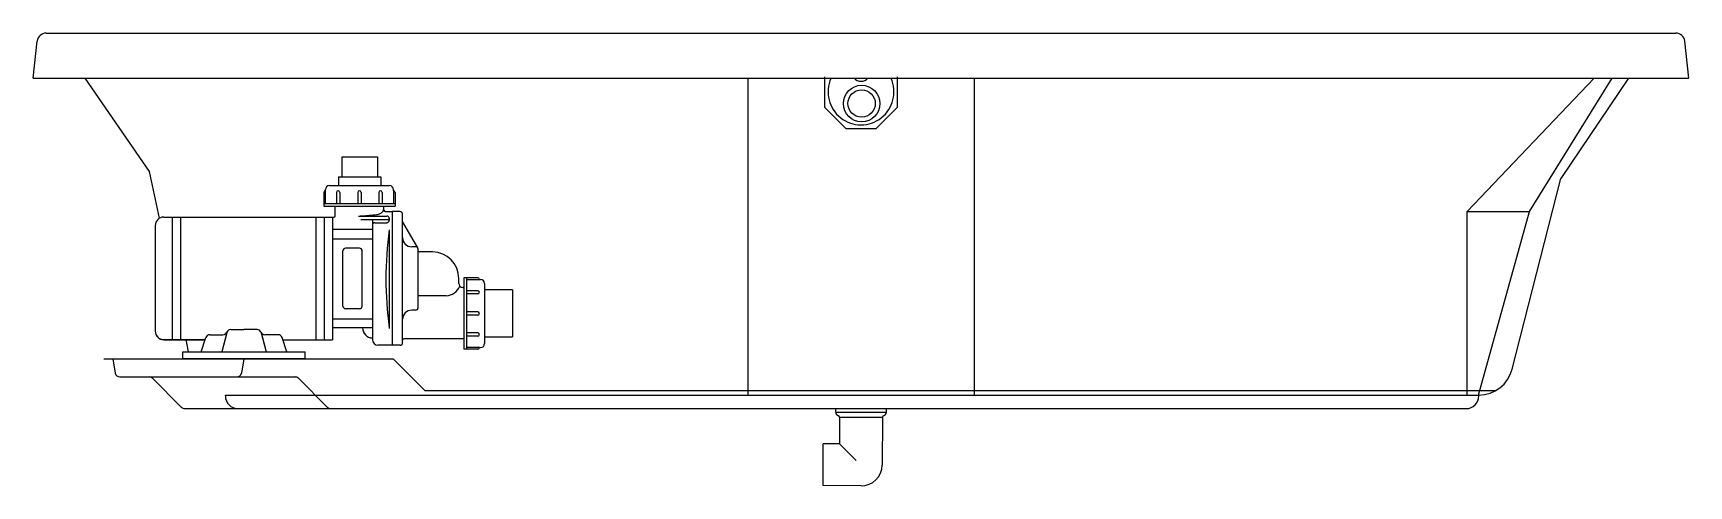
# Model space of a CAD drawing. Header units: millimetres. Extents: x -1258.97 to -1257.14, y 2203.67 to 2204.17.
import ezdxf

# ---------------------------------------------------------------- set-up
doc = ezdxf.new("R2010")
doc.units = ezdxf.units.MM
doc.header["$LTSCALE"] = 10
doc.layers.add('jacuzzi', color=1, linetype='Continuous')

msp = doc.modelspace()

# ---------------------------------------------------------------- linework, layer by layer
at = {"layer": 'jacuzzi'}
for p, q in [((-1258.969, 2204.1227), (-1258.9645, 2204.1638)), ((-1258.9545, 2204.1727), (-1257.1535, 2204.1727)), ((-1257.139, 2204.1227), (-1257.1435, 2204.1638)), ((-1258.969, 2204.1227), (-1257.139, 2204.1227)), ((-1258.9117, 2204.1227), (-1258.8408, 2204.0196)), ((-1258.179, 2204.1227), (-1258.179, 2203.7727)), ((-1257.929, 2204.1227), (-1257.929, 2203.7727)), ((-1257.3839, 2203.9755), (-1257.2438, 2204.1227)), ((-1257.315, 2203.9755), (-1257.2239, 2204.1227)), ((-1257.2057, 2204.1227), (-1257.2806, 2204.0119)), ((-1258.8408, 2204.0196), (-1258.8296, 2203.968)), ((-1257.3344, 2203.8013), (-1257.2806, 2204.0119)), ((-1257.3839, 2203.7727), (-1257.3839, 2203.9755)), ((-1257.3839, 2203.9755), (-1257.315, 2203.9755)), ((-1257.3714, 2203.7727), (-1257.315, 2203.9755)), ((-1258.8004, 2203.8339), (-1258.7975, 2203.8205)), ((-1258.891, 2203.8127), (-1258.571, 2203.8127)), ((-1258.881, 2203.8127), (-1258.8782, 2203.7968)), ((-1258.736, 2203.8127), (-1258.7388, 2203.7968)), ((-1258.571, 2203.8127), (-1258.536, 2203.7777)), ((-1258.8733, 2203.7927), (-1258.6793, 2203.7927)), ((-1258.8371, 2203.7912), (-1258.805, 2203.7591)), ((-1258.6758, 2203.7912), (-1258.6437, 2203.7591)), ((-1258.536, 2203.7777), (-1257.3523, 2203.7777)), ((-1258.7565, 2203.7727), (-1257.3712, 2203.7727)), ((-1258.7565, 2203.7717), (-1258.7565, 2203.7727)), ((-1257.3712, 2203.7717), (-1257.3712, 2203.7727)), ((-1258.8015, 2203.7577), (-1257.7152, 2203.7577)), ((-1258.7425, 2203.7577), (-1257.3852, 2203.7577)), ((-1258.082, 2203.7536), (-1258.082, 2203.7577)), ((-1258.082, 2203.7536), (-1258.026, 2203.7536)), ((-1258.0777, 2203.7483), (-1258.0776, 2203.7188)), ((-1258.0777, 2203.7483), (-1258.0303, 2203.7483)), ((-1258.0303, 2203.7483), (-1258.0306, 2203.6952)), ((-1258.026, 2203.7536), (-1258.026, 2203.7577)), ((-1258.0776, 2203.7188), (-1258.096, 2203.7187)), ((-1258.096, 2203.7167), (-1258.096, 2203.7187)), ((-1258.096, 2203.674), (-1258.096, 2203.7172)), ((-1258.0776, 2203.7188), (-1258.0592, 2203.7005)), ((-1258.096, 2203.6727), (-1258.096, 2203.6745)), ((-1258.054, 2203.6723), (-1258.096, 2203.6727))]:
    msp.add_line(p, q, dxfattribs=at)
at = {"layer": 'jacuzzi', "linetype": 'Continuous'}
for p, q in [((-1258.6278, 2204.0361), (-1258.5885, 2204.0361)), ((-1258.646, 2203.9985), (-1258.646, 2203.9997)), ((-1258.646, 2203.9984), (-1258.646, 2203.9997)), ((-1258.646, 2203.9843), (-1258.646, 2203.9984)), ((-1258.6415, 2204.0042), (-1258.5752, 2204.0042)), ((-1258.6315, 2204.0138), (-1258.5847, 2204.0138)), ((-1258.5707, 2203.9985), (-1258.5707, 2203.9997)), ((-1258.5707, 2203.9984), (-1258.5707, 2203.9997)), ((-1258.5707, 2203.9984), (-1258.5707, 2203.9843)), ((-1258.6478, 2203.9843), (-1258.5689, 2203.9843)), ((-1258.6478, 2203.9813), (-1258.5689, 2203.9813)), ((-1258.6353, 2203.9708), (-1258.6353, 2203.9813)), ((-1258.5813, 2203.9769), (-1258.5813, 2203.9813)), ((-1258.8247, 2203.9694), (-1258.6367, 2203.9694)), ((-1258.8154, 2203.9694), (-1258.8154, 2203.8339)), ((-1258.8154, 2203.9694), (-1258.8154, 2203.8338)), ((-1258.8061, 2203.9694), (-1258.8061, 2203.8339)), ((-1258.8061, 2203.9694), (-1258.8061, 2203.8338)), ((-1258.6567, 2203.9694), (-1258.6567, 2203.8338)), ((-1258.6474, 2203.9694), (-1258.6474, 2203.8338)), ((-1258.6381, 2203.9694), (-1258.6381, 2203.8471)), ((-1258.6381, 2203.9674), (-1258.6381, 2203.847)), ((-1258.6094, 2203.9705), (-1258.578, 2203.9705)), ((-1258.6068, 2203.9667), (-1258.5754, 2203.9667)), ((-1258.5914, 2203.9631), (-1258.578, 2203.9631)), ((-1258.5798, 2203.9754), (-1258.5718, 2203.9754)), ((-1258.5798, 2203.9754), (-1258.5718, 2203.9754)), ((-1258.5754, 2203.968), (-1258.5754, 2203.9658)), ((-1258.5754, 2203.9679), (-1258.5754, 2203.9658)), ((-1258.5718, 2203.8278), (-1258.5718, 2203.9754)), ((-1258.5718, 2203.8278), (-1258.5718, 2203.9754)), ((-1258.5635, 2203.9754), (-1258.5718, 2203.9754)), ((-1258.5607, 2203.8305), (-1258.5607, 2203.9726)), ((-1258.5439, 2203.9352), (-1258.5607, 2203.9644)), ((-1258.834, 2203.9601), (-1258.834, 2203.8432)), ((-1258.834, 2203.9601), (-1258.834, 2203.8431)), ((-1258.6381, 2203.956), (-1258.594, 2203.956)), ((-1258.6381, 2203.9452), (-1258.594, 2203.9452)), ((-1258.5754, 2203.9541), (-1258.5754, 2203.8462)), ((-1258.6266, 2203.8709), (-1258.6266, 2203.9322)), ((-1258.6082, 2203.9349), (-1258.6238, 2203.9349)), ((-1258.6055, 2203.8709), (-1258.6055, 2203.9322)), ((-1258.5463, 2203.9366), (-1258.5506, 2203.9366)), ((-1258.5435, 2203.8693), (-1258.5435, 2203.9338)), ((-1258.5277, 2203.9308), (-1258.5421, 2203.9308)), ((-1258.4985, 2203.8961), (-1258.4985, 2203.9016)), ((-1258.4936, 2203.8917), (-1258.4941, 2203.8917)), ((-1258.4928, 2203.9022), (-1258.4928, 2203.8233)), ((-1258.4899, 2203.9022), (-1258.4899, 2203.8233)), ((-1258.4899, 2203.9004), (-1258.4745, 2203.9004)), ((-1258.47, 2203.8959), (-1258.47, 2203.8296)), ((-1258.47, 2203.8959), (-1258.47, 2203.8296)), ((-1258.439, 2203.8889), (-1258.47, 2203.8889)), ((-1258.439, 2203.8889), (-1258.47, 2203.8889)), ((-1258.439, 2203.8889), (-1258.439, 2203.837)), ((-1258.439, 2203.8889), (-1258.439, 2203.8407)), ((-1258.5124, 2203.8823), (-1258.5435, 2203.8823)), ((-1258.6381, 2203.857), (-1258.594, 2203.857)), ((-1258.6381, 2203.857), (-1258.6381, 2203.8471)), ((-1258.6381, 2203.857), (-1258.6381, 2203.847)), ((-1258.6082, 2203.8681), (-1258.6238, 2203.8681)), ((-1258.594, 2203.857), (-1258.594, 2203.8471)), ((-1258.594, 2203.857), (-1258.594, 2203.847)), ((-1258.5463, 2203.8666), (-1258.5506, 2203.8666)), ((-1258.8247, 2203.8339), (-1258.7789, 2203.8339)), ((-1258.8247, 2203.8338), (-1258.7789, 2203.8338)), ((-1258.7834, 2203.8205), (-1258.7782, 2203.8362)), ((-1258.7834, 2203.8205), (-1258.7782, 2203.8361)), ((-1258.7738, 2203.8393), (-1258.7592, 2203.8393)), ((-1258.7738, 2203.8393), (-1258.7592, 2203.8393)), ((-1258.755, 2203.8417), (-1258.7606, 2203.8205)), ((-1258.755, 2203.8416), (-1258.7606, 2203.8205)), ((-1258.7505, 2203.8452), (-1258.736, 2203.8452)), ((-1258.7505, 2203.8451), (-1258.736, 2203.8451)), ((-1258.7215, 2203.8452), (-1258.736, 2203.8452)), ((-1258.7215, 2203.8451), (-1258.736, 2203.8451)), ((-1258.717, 2203.8417), (-1258.7115, 2203.8205)), ((-1258.717, 2203.8416), (-1258.7115, 2203.8205)), ((-1258.6983, 2203.8393), (-1258.7129, 2203.8393)), ((-1258.6983, 2203.8393), (-1258.7129, 2203.8393)), ((-1258.6887, 2203.8205), (-1258.6939, 2203.8362)), ((-1258.6887, 2203.8205), (-1258.6939, 2203.8361)), ((-1258.6931, 2203.8338), (-1258.6381, 2203.8338)), ((-1258.594, 2203.8471), (-1258.6381, 2203.8471)), ((-1258.6381, 2203.8471), (-1258.6381, 2203.8339)), ((-1258.6381, 2203.847), (-1258.6381, 2203.8338)), ((-1258.594, 2203.8357), (-1258.594, 2203.8337)), ((-1258.594, 2203.8357), (-1258.594, 2203.8336)), ((-1258.4928, 2203.8348), (-1258.5593, 2203.8348)), ((-1258.439, 2203.8365), (-1258.47, 2203.8365)), ((-1258.439, 2203.8444), (-1258.439, 2203.8407)), ((-1258.439, 2203.8407), (-1258.439, 2203.837)), ((-1258.8036, 2203.8205), (-1258.6684, 2203.8205)), ((-1258.8036, 2203.8205), (-1258.6684, 2203.8205)), ((-1258.8036, 2203.8127), (-1258.8036, 2203.8205)), ((-1258.8036, 2203.8127), (-1258.8036, 2203.8205)), ((-1258.6684, 2203.8127), (-1258.6684, 2203.8205)), ((-1258.6684, 2203.8127), (-1258.6684, 2203.8205)), ((-1258.5718, 2203.8278), (-1258.5881, 2203.8278)), ((-1258.5635, 2203.8278), (-1258.5718, 2203.8278)), ((-1258.4757, 2203.8251), (-1258.4899, 2203.8251)), ((-1258.4757, 2203.8251), (-1258.4745, 2203.8251)), ((-1258.4757, 2203.8251), (-1258.4745, 2203.8251)), ((-1258.6684, 2203.8127), (-1258.8036, 2203.8127)), ((-1258.6684, 2203.8127), (-1258.8036, 2203.8127))]:
    msp.add_line(p, q, dxfattribs=at)
at = {"layer": 'jacuzzi'}
for points in [[(-1258.0945, 2204.1244), (-1258.0945, 2204.0909), (-1258.0708, 2204.0672), (-1258.0704, 2204.0672)], [(-1258.0708, 2204.0672), (-1258.0372, 2204.0672), (-1258.0135, 2204.0909), (-1258.0135, 2204.1244)]]:
    msp.add_lwpolyline(points, dxfattribs=at)
at = {"layer": 'jacuzzi', "linetype": 'Continuous'}
for points in [[(-1258.6278, 2204.0361), (-1258.6278, 2204.0138)], [(-1258.5885, 2204.0361), (-1258.5885, 2204.0138)], [(-1258.6315, 2204.0138), (-1258.6315, 2204.0042)], [(-1258.5847, 2204.0138), (-1258.5847, 2204.0042)], [(-1258.6478, 2203.9966), (-1258.6478, 2203.9813)], [(-1258.6337, 2203.9966), (-1258.6337, 2203.9843)], [(-1258.6301, 2203.9966), (-1258.6301, 2203.9843)], [(-1258.6102, 2203.9966), (-1258.6102, 2203.9843)], [(-1258.6066, 2203.9966), (-1258.6066, 2203.9843)], [(-1258.5869, 2203.9966), (-1258.5869, 2203.9843)], [(-1258.5833, 2203.9966), (-1258.5833, 2203.9843)], [(-1258.5689, 2203.9966), (-1258.5689, 2203.9813)], [(-1258.594, 2203.9667), (-1258.594, 2203.857)], [(-1258.4775, 2203.9022), (-1258.4928, 2203.9022)], [(-1258.4775, 2203.888), (-1258.4899, 2203.888)], [(-1258.4775, 2203.8844), (-1258.4899, 2203.8844)], [(-1258.4775, 2203.8645), (-1258.4899, 2203.8645)], [(-1258.4775, 2203.8609), (-1258.4899, 2203.8609)], [(-1258.594, 2203.8471), (-1258.594, 2203.8422), (-1258.594, 2203.8357)], [(-1258.594, 2203.847), (-1258.594, 2203.8422), (-1258.594, 2203.8357)], [(-1258.4775, 2203.8413), (-1258.4899, 2203.8413)], [(-1258.4775, 2203.8377), (-1258.4899, 2203.8377)], [(-1258.4775, 2203.8233), (-1258.4928, 2203.8233)]]:
    msp.add_lwpolyline(points, dxfattribs=at)
msp.add_lwpolyline([(-1258.6094, 2203.9705, 0.008376), (-1258.6014, 2203.971, 0.008376), (-1258.5935, 2203.9717, 0.00574), (-1258.5881, 2203.9723, 0.000724), (-1258.5874, 2203.9724)], format="xyb", dxfattribs=at)
at = {"layer": 'jacuzzi'}
for radius in [0.0202, 0.0151]:
    msp.add_circle((-1258.0533, 2204.0948), radius, dxfattribs=at)
for centre, radius, start, end in [((-1258.9545, 2204.1627), 0.01, 90, 173.7238), ((-1257.1535, 2204.1627), 0.01, 6.2762, 90), ((-1258.054, 2204.1077), 0.0364, 155.6879, 24.3121), ((-1258.054, 2204.13), 0.0105, 224.0578, 315.9422), ((-1258.8733, 2203.7977), 0.005, 190.0406, 270), ((-1258.7438, 2203.7977), 0.005, 270, 349.9594), ((-1257.3712, 2203.8107), 0.038, 270, 345.6797), ((-1257.3712, 2203.8107), 0.038, 270, 345.6797), ((-1258.8406, 2203.7877), 0.005, 45, 90), ((-1258.6793, 2203.7877), 0.005, 45, 90), ((-1258.7425, 2203.7717), 0.014, 180, 270), ((-1257.3852, 2203.7717), 0.014, 270, 0), ((-1258.8015, 2203.7627), 0.005, 225, 270), ((-1258.6402, 2203.7627), 0.005, 225, 270), ((-1258.0781, 2203.7536), 0.0039, 180, 257.8805), ((-1258.0792, 2203.7483), 0.0015, 0.5, 77.8805), ((-1258.0288, 2203.7483), 0.0015, 102.1195, 179.5), ((-1258.0299, 2203.7536), 0.0039, 282.1195, 0), ((-1258.0538, 2203.6955), 0.0232, 269.5, 359.5)]:
    msp.add_arc(centre, radius, start, end, dxfattribs=at)
at = {"layer": 'jacuzzi', "linetype": 'Continuous'}
for centre, radius, start, end in [((-1258.646, 2203.9966), 0.0018, 90, 180), ((-1258.6415, 2203.9997), 0.0045, 90, 180), ((-1258.6319, 2203.9966), 0.0018, 0, 180), ((-1258.6084, 2203.9966), 0.0018, 0, 180), ((-1258.5851, 2203.9966), 0.0018, 0, 180), ((-1258.5752, 2203.9997), 0.0045, 0, 90), ((-1258.5707, 2203.9966), 0.0018, 0, 90), ((-1258.8247, 2203.9601), 0.00928, 90, 180), ((-1258.8247, 2203.9601), 0.00928, 90, 180), ((-1258.6367, 2203.9708), 0.00141, 270, 0), ((-1258.5914, 2203.9605), 0.00261, 90, 180), ((-1258.589, 2203.9802), 0.00798, 273.3278, 346.1608), ((-1258.5798, 2203.9769), 0.00141, 180, 270), ((-1258.5798, 2203.9768), 0.00141, 180, 270), ((-1258.578, 2203.9679), 0.00261, 0, 90), ((-1258.578, 2203.9658), 0.00261, 270, 0), ((-1258.5635, 2203.9726), 0.00279, 0, 90), ((-1258.1723, 2203.9011), 0.4068, 172.3703, 187.6297), ((-1258.1723, 2203.9011), 0.4068, 172.3703, 187.6297), ((-1258.5506, 2203.9467), 0.0101, 180, 270), ((-1258.6238, 2203.9322), 0.00278, 90, 180), ((-1258.6082, 2203.9322), 0.00278, 0, 90), ((-1258.5463, 2203.9338), 0.00279, 0, 90), ((-1258.5421, 2203.9322), 0.00142, 180, 270), ((-1258.5277, 2203.9016), 0.0292, 0, 90), ((-1258.5136, 2203.9002), 0.0179, 273.8645, 336.2532), ((-1258.4941, 2203.8961), 0.00441, 180, 270), ((-1258.4936, 2203.8924), 0.000743, 270, 345.1417), ((-1258.4775, 2203.9004), 0.0018, 0, 90), ((-1258.4775, 2203.8862), 0.0018, 270, 90), ((-1258.4745, 2203.8959), 0.0045, 0, 90), ((-1258.6238, 2203.8709), 0.00278, 180, 270), ((-1258.6082, 2203.8709), 0.00278, 270, 0), ((-1258.5463, 2203.8693), 0.00279, 270, 0), ((-1258.5506, 2203.8564), 0.0101, 90, 180), ((-1258.4775, 2203.8627), 0.0018, 270, 90), ((-1258.8247, 2203.8432), 0.00928, 180, 270), ((-1258.8247, 2203.8431), 0.00928, 180, 270), ((-1258.7738, 2203.8347), 0.00464, 90, 161.6055), ((-1258.7738, 2203.8347), 0.00464, 90, 161.6055), ((-1258.7592, 2203.844), 0.00464, 270, 338.1026), ((-1258.7592, 2203.8439), 0.00464, 270, 338.1026), ((-1258.7505, 2203.8405), 0.00464, 90, 158.1026), ((-1258.7505, 2203.8405), 0.00464, 90, 158.1026), ((-1258.7215, 2203.8405), 0.00464, 21.8974, 90), ((-1258.7215, 2203.8405), 0.00464, 21.8974, 90), ((-1258.7129, 2203.844), 0.00464, 201.8974, 270), ((-1258.7129, 2203.8439), 0.00464, 201.8974, 270), ((-1258.6983, 2203.8347), 0.00464, 18.3945, 90), ((-1258.6983, 2203.8347), 0.00464, 18.3945, 90), ((-1258.5935, 2203.8471), 0.0113, 180, 267.6128), ((-1258.5935, 2203.847), 0.0113, 180, 267.6128), ((-1258.5881, 2203.8337), 0.00585, 180, 270), ((-1258.5881, 2203.8336), 0.00585, 180, 270), ((-1258.5593, 2203.8334), 0.00142, 90, 180), ((-1258.4775, 2203.8395), 0.0018, 270, 90), ((-1258.5635, 2203.8305), 0.00279, 270, 0), ((-1258.4775, 2203.8251), 0.0018, 270, 0), ((-1258.4745, 2203.8296), 0.0045, 270, 0)]:
    msp.add_arc(centre, radius, start, end, dxfattribs=at)

doc.saveas('drawing.dxf')
